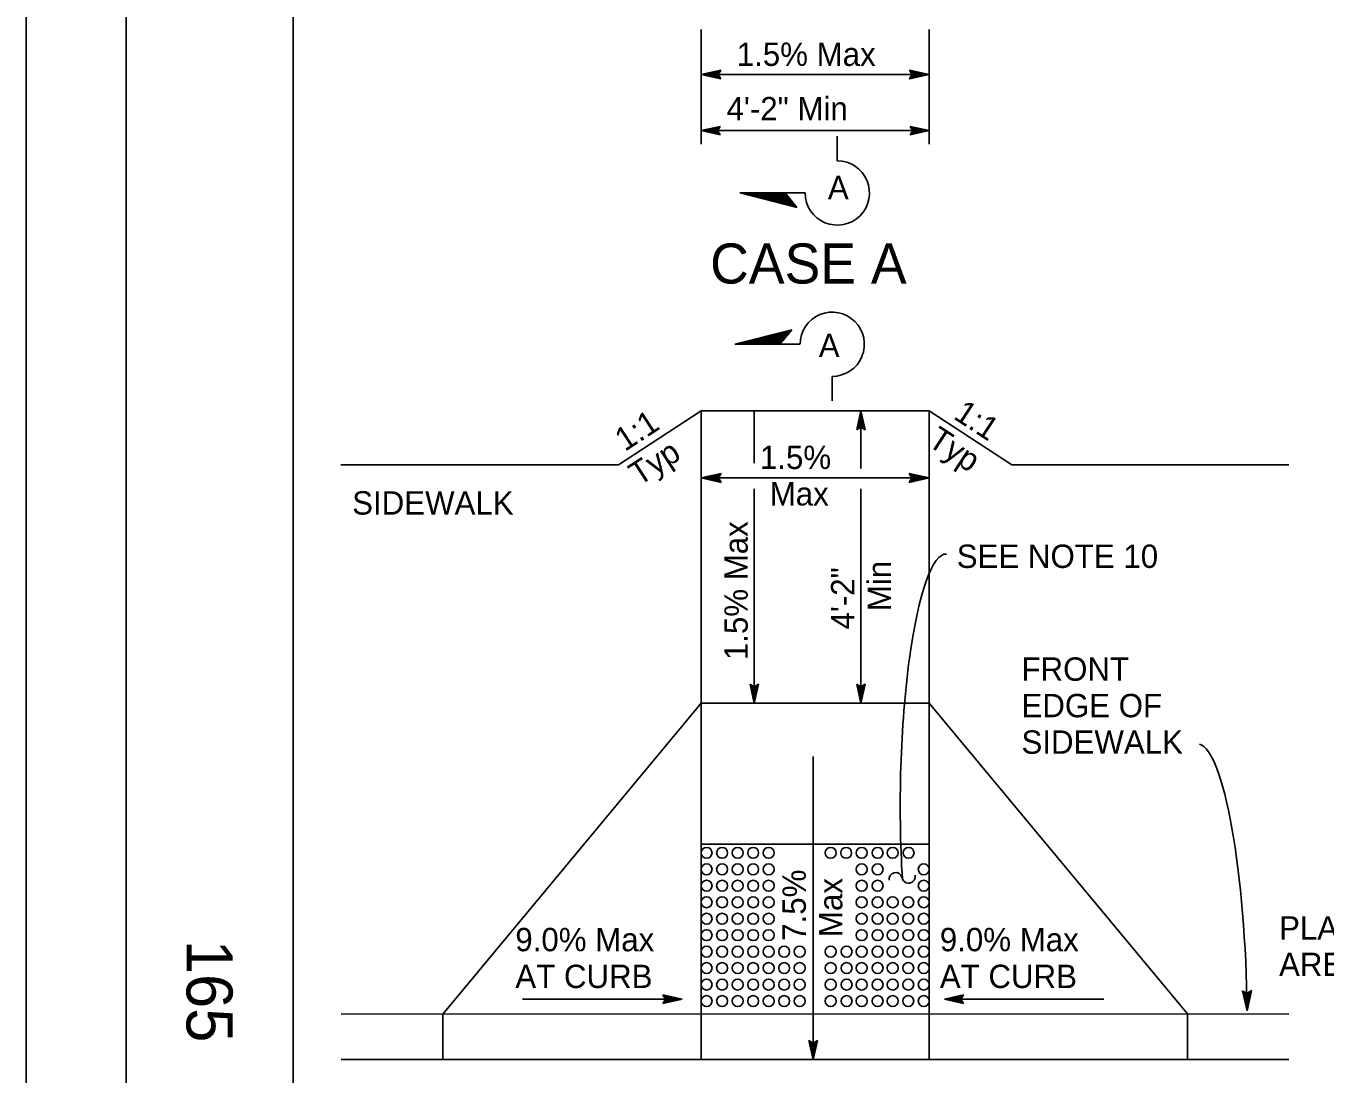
# Model space of a CAD drawing. Extents: x -893 to 867, y -474 to 712.
# Drawn here: x -893.5 to -504, y 97.2 to 411.4 of the extents above; entities that cross this region are included whole.
import ezdxf

# ---------------------------------------------------------------- set-up
doc = ezdxf.new("R2010")
doc.units = 0
for name, color, linetype in [('border_PLOTTING-ELEMENTS', 7, 'Continuous'), ('border_rw_22x34_Cut_Lines', 7, 'Continuous'), ('border_SHEET', 7, 'Continuous'), ('border_WITHIN-BORDER-anno', 7, 'Continuous'), ('pp_PRESENTATION', 7, 'Continuous'), ('rd_HMA-DIKE', 7, 'Continuous'), ('rd_HMA-DIKE-anno', 7, 'Continuous')]:
    doc.layers.add(name, color=color, linetype=linetype)

msp = doc.modelspace()

# ---------------------------------------------------------------- linework, layer by layer
at = {"layer": 'border_PLOTTING-ELEMENTS'}
for points in [[(-893.45, -474.04), (866.55, -474.04), (866.55, 711.96), (-893.45, 711.96)], [(-863.45, 668.96), (836.55, 668.96), (836.55, -431.04), (-863.45, -431.04)]]:
    msp.add_lwpolyline(points, close=True, dxfattribs=at)
at = {"layer": 'border_rw_22x34_Cut_Lines'}
msp.add_lwpolyline([(-863.45, 668.96), (836.55, 668.96), (836.55, -431.04), (-863.45, -431.04)], close=True, dxfattribs=at)
at = {"layer": 'border_SHEET'}
msp.add_line((-813.45, -406.04), (-813.45, 643.96), dxfattribs=at)
at = {"layer": 'pp_PRESENTATION'}
for p, q in [((-650.4, 370.96), (-650.4, 378.3)), ((-679.58, 361.32), (-662.53, 356.97)), ((-660.04, 361.32), (-679.58, 361.32)), ((-678.18, 361.32), (-662.89, 357.42)), ((-676.77, 361.32), (-663.25, 357.87)), ((-675.37, 361.32), (-663.62, 358.32)), ((-673.97, 361.32), (-663.98, 358.77)), ((-672.57, 361.32), (-664.35, 359.22)), ((-671.16, 361.32), (-664.71, 359.67)), ((-669.76, 361.32), (-665.08, 360.12)), ((-668.36, 361.32), (-665.45, 360.57)), ((-666.96, 361.32), (-665.81, 361.02)), ((-666.05, 361.32), (-662.53, 356.97)), ((-681.11, 315.98), (-664.06, 320.32)), ((-679.71, 315.98), (-664.42, 319.87)), ((-678.31, 315.98), (-664.79, 319.42)), ((-667.58, 315.98), (-664.06, 320.32)), ((-661.58, 315.98), (-681.11, 315.98)), ((-676.91, 315.98), (-665.15, 318.97)), ((-675.51, 315.98), (-665.52, 318.52)), ((-674.1, 315.98), (-665.88, 318.07)), ((-672.7, 315.98), (-666.25, 317.62)), ((-671.3, 315.98), (-666.61, 317.17)), ((-669.89, 315.98), (-666.98, 316.72)), ((-668.49, 315.98), (-667.34, 316.27)), ((-651.93, 306.33), (-651.93, 299))]:
    msp.add_line(p, q, dxfattribs=at)
for centre, start, end in [((-650.4, 361.32), 180, 90.0005), ((-651.93, 315.98), 269.9995, 180)]:
    msp.add_arc(centre, 9.64, start, end, dxfattribs=at)
at = {"layer": 'rd_HMA-DIKE'}
for p, q in [((-715.93, 279.87), (-691.23, 296.02)), ((-691.23, 296.02), (-622.83, 296.02)), ((-691.23, 208.38), (-691.23, 296.02)), ((-622.83, 296.02), (-598.13, 279.87)), ((-622.83, 296.02), (-622.83, 208.38)), ((-715.93, 279.87), (-799.09, 279.87)), ((-598.13, 279.87), (-515.16, 279.87)), ((-768.55, 115.2), (-691.23, 208.38)), ((-691.23, 208.38), (-622.83, 208.38)), ((-691.23, 101.55), (-691.23, 208.38)), ((-622.83, 208.38), (-622.83, 101.55)), ((-545.53, 115.22), (-622.83, 208.38)), ((-691.23, 166.12), (-659.64, 166.12)), ((-659.64, 166.12), (-622.83, 166.12)), ((-799.07, 115.2), (-515.15, 115.23)), ((-768.55, 101.55), (-768.55, 115.2)), ((-545.53, 101.55), (-545.53, 115.2)), ((-799.07, 101.55), (-515.16, 101.55))]:
    msp.add_line(p, q, dxfattribs=at)
for centre in [(-689.55, 163.53), (-684.9, 163.53), (-680.26, 163.53), (-675.61, 163.53), (-670.97, 163.53), (-652.38, 163.53), (-647.74, 163.53), (-643.09, 163.53), (-638.33, 163.53), (-633.8, 163.53), (-629.04, 163.53), (-689.55, 158.59), (-684.9, 158.59), (-680.26, 158.59), (-675.61, 158.59), (-670.97, 158.59), (-643.09, 158.59), (-638.33, 158.59), (-624.51, 158.59), (-689.55, 153.66), (-684.9, 153.66), (-680.26, 153.66), (-675.61, 153.66), (-670.97, 153.66), (-643.09, 153.66), (-638.33, 153.66), (-624.51, 153.66), (-689.55, 148.72), (-689.55, 148.72), (-684.9, 148.72), (-684.9, 148.72), (-680.26, 148.72), (-680.26, 148.72), (-675.61, 148.72), (-675.61, 148.72), (-670.97, 148.72), (-670.97, 148.72), (-643.09, 148.72), (-643.09, 148.72), (-638.33, 148.72), (-638.33, 148.72), (-633.8, 148.72), (-633.8, 148.72), (-629.15, 148.72), (-629.15, 148.72), (-624.51, 148.72), (-624.51, 148.72), (-689.55, 143.78), (-684.9, 143.78), (-680.26, 143.78), (-675.61, 143.78), (-670.97, 143.78), (-643.09, 143.78), (-638.33, 143.78), (-633.8, 143.78), (-629.15, 143.78), (-624.51, 143.78), (-689.55, 138.85), (-684.9, 138.85), (-680.26, 138.85), (-675.61, 138.85), (-670.97, 138.85), (-643.09, 138.85), (-638.33, 138.85), (-633.8, 138.85), (-629.15, 138.85), (-624.51, 138.85), (-689.55, 133.91), (-684.9, 133.91), (-680.26, 133.91), (-675.61, 133.91), (-670.97, 133.91), (-666.32, 133.91), (-661.67, 133.91), (-652.38, 133.91), (-647.62, 133.91), (-643.09, 133.91), (-638.33, 133.91), (-633.8, 133.91), (-629.15, 133.91), (-624.51, 133.91), (-689.55, 128.98), (-684.9, 128.98), (-680.26, 128.98), (-675.61, 128.98), (-670.97, 128.98), (-666.32, 128.98), (-661.67, 128.98), (-652.38, 128.98), (-647.62, 128.98), (-643.09, 128.98), (-638.33, 128.98), (-633.8, 128.98), (-629.15, 128.98), (-624.51, 128.98), (-689.55, 124.04), (-684.9, 124.04), (-680.26, 124.04), (-675.61, 124.04), (-670.97, 124.04), (-666.32, 124.04), (-661.67, 124.04), (-652.38, 124.04), (-647.62, 124.04), (-643.09, 124.04), (-638.33, 124.04), (-633.8, 124.04), (-629.15, 124.04), (-624.51, 124.04), (-689.55, 119.1), (-684.9, 119.1), (-680.26, 119.1), (-675.61, 119.1), (-670.97, 119.1), (-666.32, 119.1), (-661.67, 119.1), (-652.38, 119.1), (-647.62, 119.1), (-643.09, 119.1), (-638.33, 119.1), (-633.8, 119.1), (-629.15, 119.1), (-624.51, 119.1)]:
    msp.add_circle(centre, 1.64, dxfattribs=at)
at = {"layer": 'rd_HMA-DIKE-anno'}
for p, q in [((-691.23, 375.91), (-691.23, 410.33)), ((-622.83, 410.33), (-622.83, 375.91)), ((-691.23, 396.81), (-622.83, 396.81)), ((-691.23, 380.01), (-685.53, 381.27)), ((-691.23, 380.01), (-622.83, 380.01)), ((-685.53, 378.74), (-691.23, 380.01)), ((-691.23, 380.01), (-691.23, 380.01)), ((-685.73, 379.08), (-689.92, 380.01)), ((-689.91, 380.01), (-685.75, 380.93)), ((-688.6, 380.01), (-685.92, 380.6)), ((-685.96, 379.42), (-688.6, 380.01)), ((-687.29, 380.01), (-686.14, 380.26)), ((-686.12, 379.75), (-687.29, 380.01)), ((-685.53, 381.27), (-686.29, 380.01)), ((-686.29, 380.01), (-685.53, 378.74)), ((-685.53, 381.27), (-685.53, 381.27)), ((-685.53, 378.74), (-685.53, 378.74)), ((-627.77, 380.01), (-628.53, 381.28)), ((-628.53, 381.28), (-628.53, 381.28)), ((-628.53, 381.28), (-622.83, 380.01)), ((-622.83, 380.01), (-628.53, 378.75)), ((-628.53, 378.75), (-627.77, 380.01)), ((-628.53, 378.75), (-628.53, 378.75)), ((-628.32, 380.95), (-624.14, 380.01)), ((-624.15, 380.01), (-628.31, 379.09)), ((-625.45, 380.01), (-628.14, 379.42)), ((-628.1, 380.6), (-625.45, 380.01)), ((-627.93, 380.27), (-626.77, 380.01)), ((-626.77, 380.01), (-627.91, 379.76)), ((-622.83, 380.01), (-622.83, 380.01)), ((-675.26, 296.02), (-675.26, 280.35)), ((-644.59, 290.32), (-643.32, 296.02)), ((-643.32, 296.02), (-643.32, 296.02)), ((-643.32, 296.02), (-642.05, 290.32)), ((-643.32, 296.02), (-643.32, 278.76)), ((-644.25, 290.53), (-643.32, 294.71)), ((-643.91, 290.75), (-643.32, 293.39)), ((-643.32, 293.39), (-642.72, 290.71)), ((-643.31, 294.7), (-642.39, 290.54)), ((-643.32, 291.08), (-644.59, 290.32)), ((-644.59, 290.32), (-644.59, 290.32)), ((-643.58, 290.91), (-643.32, 292.08)), ((-643.32, 292.08), (-643.06, 290.93)), ((-642.05, 290.32), (-643.32, 291.08)), ((-642.05, 290.32), (-642.05, 290.32)), ((-691.23, 275.91), (-685.23, 277.24)), ((-689.84, 275.92), (-685.46, 276.88)), ((-688.47, 275.91), (-685.64, 276.54)), ((-685.23, 277.24), (-686.03, 275.91)), ((-685.23, 277.24), (-685.23, 277.24)), ((-628.03, 275.91), (-628.83, 277.25)), ((-628.83, 277.25), (-628.83, 277.25)), ((-628.83, 277.25), (-622.83, 275.91)), ((-628.61, 276.9), (-624.21, 275.91)), ((-628.38, 276.54), (-625.59, 275.91)), ((-691.23, 275.91), (-622.83, 275.91)), ((-685.23, 274.57), (-691.23, 275.91)), ((-691.23, 275.91), (-691.23, 275.91)), ((-685.44, 274.93), (-689.85, 275.91)), ((-685.68, 275.29), (-688.47, 275.91)), ((-687.08, 275.91), (-685.87, 276.18)), ((-685.85, 275.63), (-687.08, 275.91)), ((-686.03, 275.91), (-685.23, 274.57)), ((-685.23, 274.57), (-685.23, 274.57)), ((-675.26, 272.66), (-675.26, 208.38)), ((-643.32, 272.66), (-643.32, 208.38)), ((-622.83, 275.91), (-628.83, 274.58)), ((-628.83, 274.58), (-628.03, 275.91)), ((-628.83, 274.58), (-628.83, 274.58)), ((-624.22, 275.91), (-628.59, 274.94)), ((-625.59, 275.91), (-628.42, 275.29)), ((-628.2, 276.19), (-626.97, 275.92)), ((-626.97, 275.92), (-628.18, 275.65)), ((-622.83, 275.91), (-622.83, 275.91)), ((-691.23, 237.69), (-691.23, 230.66)), ((-622.83, 237.69), (-622.83, 230.66)), ((-675.26, 208.38), (-676.53, 214.08)), ((-676.53, 214.08), (-676.53, 214.08)), ((-676.53, 214.08), (-675.26, 213.32)), ((-675.27, 209.7), (-676.18, 213.85)), ((-675.26, 211), (-675.85, 213.69)), ((-675.26, 212.31), (-675.51, 213.46)), ((-675.26, 213.32), (-673.99, 214.08)), ((-673.99, 214.08), (-675.26, 208.38)), ((-674.33, 213.87), (-675.26, 209.69)), ((-674.67, 213.65), (-675.26, 211)), ((-675, 213.48), (-675.26, 212.31)), ((-673.99, 214.08), (-673.99, 214.08)), ((-643.32, 208.38), (-644.58, 214.08)), ((-644.58, 214.08), (-644.58, 214.08)), ((-644.58, 214.08), (-643.32, 213.32)), ((-643.32, 209.7), (-644.24, 213.85)), ((-643.31, 211), (-643.91, 213.69)), ((-643.31, 212.31), (-643.57, 213.46)), ((-643.32, 213.32), (-642.04, 214.08)), ((-642.04, 214.08), (-643.32, 208.38)), ((-642.38, 213.87), (-643.31, 209.69)), ((-642.72, 213.65), (-643.31, 211)), ((-643.05, 213.48), (-643.31, 212.31)), ((-642.04, 214.08), (-642.04, 214.08)), ((-675.26, 208.38), (-675.26, 208.38)), ((-643.32, 208.38), (-643.32, 208.38)), ((-657.62, 192.45), (-657.62, 101.55)), ((-696.92, 119.66), (-702.62, 120.93)), ((-702.62, 120.93), (-702.62, 120.93)), ((-702.62, 120.93), (-701.85, 119.66)), ((-618.33, 119.66), (-612.63, 120.93)), ((-612.63, 120.93), (-613.39, 119.66)), ((-612.63, 120.93), (-612.63, 120.93)), ((-527.62, 116.21), (-529.02, 122.2)), ((-529.02, 122.2), (-529.02, 122.2)), ((-529.02, 122.2), (-527.68, 121.41)), ((-527.64, 117.6), (-528.66, 121.97)), ((-527.65, 118.97), (-528.31, 121.79)), ((-527.67, 120.36), (-527.95, 121.56)), ((-527.68, 121.41), (-526.35, 122.23)), ((-527.41, 121.59), (-527.67, 120.36)), ((-527.06, 121.77), (-527.65, 118.97)), ((-526.71, 122.01), (-527.64, 117.59)), ((-526.35, 122.23), (-527.62, 116.21)), ((-526.35, 122.23), (-526.35, 122.23)), ((-696.92, 119.66), (-744.71, 119.66)), ((-701.85, 119.66), (-702.62, 118.39)), ((-702.62, 118.39), (-696.92, 119.66)), ((-702.62, 118.39), (-702.62, 118.39)), ((-702.41, 118.73), (-698.23, 119.66)), ((-698.24, 119.67), (-702.39, 120.59)), ((-699.54, 119.66), (-702.22, 120.26)), ((-702.19, 119.07), (-699.54, 119.66)), ((-702.02, 119.4), (-700.85, 119.66)), ((-700.85, 119.66), (-702, 119.92)), ((-696.92, 119.66), (-696.92, 119.66)), ((-612.63, 118.39), (-618.33, 119.66)), ((-618.33, 119.66), (-618.33, 119.66)), ((-618.33, 119.66), (-570.53, 119.66)), ((-612.84, 118.73), (-617.02, 119.66)), ((-617.01, 119.67), (-612.85, 120.59)), ((-615.71, 119.66), (-613.02, 120.26)), ((-613.06, 119.07), (-615.71, 119.66)), ((-614.39, 119.66), (-613.25, 119.92)), ((-613.23, 119.4), (-614.39, 119.66)), ((-613.39, 119.66), (-612.63, 118.39)), ((-612.63, 118.39), (-612.63, 118.39)), ((-527.62, 116.21), (-527.62, 116.21)), ((-657.62, 101.55), (-658.89, 107.25)), ((-658.89, 107.25), (-658.89, 107.25)), ((-658.89, 107.25), (-657.62, 106.49)), ((-657.63, 102.87), (-658.54, 107.02)), ((-657.62, 104.17), (-658.22, 106.86)), ((-657.62, 105.48), (-657.87, 106.63)), ((-657.62, 106.49), (-656.35, 107.25)), ((-656.35, 107.25), (-657.62, 101.55)), ((-656.69, 107.04), (-657.62, 102.86)), ((-657.03, 106.82), (-657.62, 104.17)), ((-657.36, 106.65), (-657.62, 105.48)), ((-656.35, 107.25), (-656.35, 107.25)), ((-657.62, 101.55), (-657.62, 101.55))]:
    msp.add_line(p, q, dxfattribs=at)
for points in [[(-685.32, 395.5), (-691.23, 396.81), (-685.32, 398.12), (-685.53, 397.77), (-689.86, 396.82), (-685.53, 395.85), (-685.74, 396.19), (-688.51, 396.81), (-685.74, 397.43), (-685.95, 397.08), (-687.15, 396.81), (-685.95, 396.54), (-686.11, 396.81), (-685.32, 398.12), (-686.11, 396.81)], [(-628.73, 398.13), (-622.83, 396.81), (-628.73, 395.51), (-628.52, 395.85), (-624.2, 396.81), (-628.52, 397.78), (-628.32, 397.44), (-625.55, 396.82), (-628.31, 396.2), (-628.1, 396.55), (-626.91, 396.82), (-628.11, 397.09), (-627.95, 396.81), (-628.73, 395.51), (-627.95, 396.81)]]:
    msp.add_lwpolyline(points, close=True, dxfattribs=at)
for centre, start, end in [((-632.93, 155.62), 14.7703, 189.0852), ((-629.02, 156.43), 188.461, 11.0238)]:
    msp.add_arc(centre, 2, start, end, dxfattribs=at)
for centre, major_axis, ratio, start_param, end_param in [((-619.04, 184.11), (-1.29, -68.99), 0.180308, 3.13275, 5.142783), ((-540.72, 121.49), (1.86, -74.71), 0.173963, 1.495774, 3.084808)]:
    msp.add_ellipse(centre, major_axis=major_axis, ratio=ratio, start_param=start_param, end_param=end_param, dxfattribs=at)

# ---------------------------------------------------------------- texts
at = {"layer": 'border_WITHIN-BORDER-anno'}
msp.add_text('165', height=13.779, rotation=270, dxfattribs=at).set_placement((-845.36, 137.45))
at = {"layer": 'pp_PRESENTATION'}
for p in [(-653.23, 359.46), (-655.95, 312.11)]:
    msp.add_text('A', height=7, dxfattribs=at).set_placement(p)
at = {"layer": 'rd_HMA-DIKE-anno'}
for s, height, p in [('1.5% Max', 7, (-680.52, 399.41)), ('4\'-2" Min', 7, (-683.59, 383.09)), ('CASE A', 12, (-688.49, 334.18)), ('1.5%', 7, (-673.58, 278.58)), ('Max', 7, (-670.65, 267.64)), ('SIDEWALK', 7, (-795.74, 264.92)), ('SEE NOTE 10', 7, (-614.62, 248.93)), ('FRONT', 7, (-595.22, 215.11)), ('EDGE OF', 7, (-595.22, 204.17)), ('SIDEWALK', 7, (-595.22, 193.23)), ('PLANTING', 7, (-518.05, 137.53)), ('9.0% Max', 7, (-746.86, 134.03)), ('9.0% Max', 7, (-619.68, 134.03)), ('AREA', 7, (-518.05, 126.59)), ('AT CURB', 7, (-746.86, 123)), ('AT CURB', 7, (-619.68, 123))]:
    msp.add_text(s, height=height, dxfattribs=at).set_placement(p)
for s, rotation, p in [('1:1', 326.8215, (-615.93, 293.86)), ('1:1', 33.1785, (-714.04, 283.67)), ('Typ', 326.8215, (-623.69, 285.87)), ('Typ', 33.1785, (-709.83, 273.35)), ('1.5% Max', 90, (-677.23, 221.3)), ('Min', 90, (-634.35, 235.98)), ('4\'-2"', 90, (-645.28, 230.48)), ('7.5%', 90, (-659.82, 137.17)), ('Max', 90, (-648.9, 138.28))]:
    msp.add_text(s, height=7, rotation=rotation, dxfattribs=at).set_placement(p)

doc.saveas('drawing.dxf')
